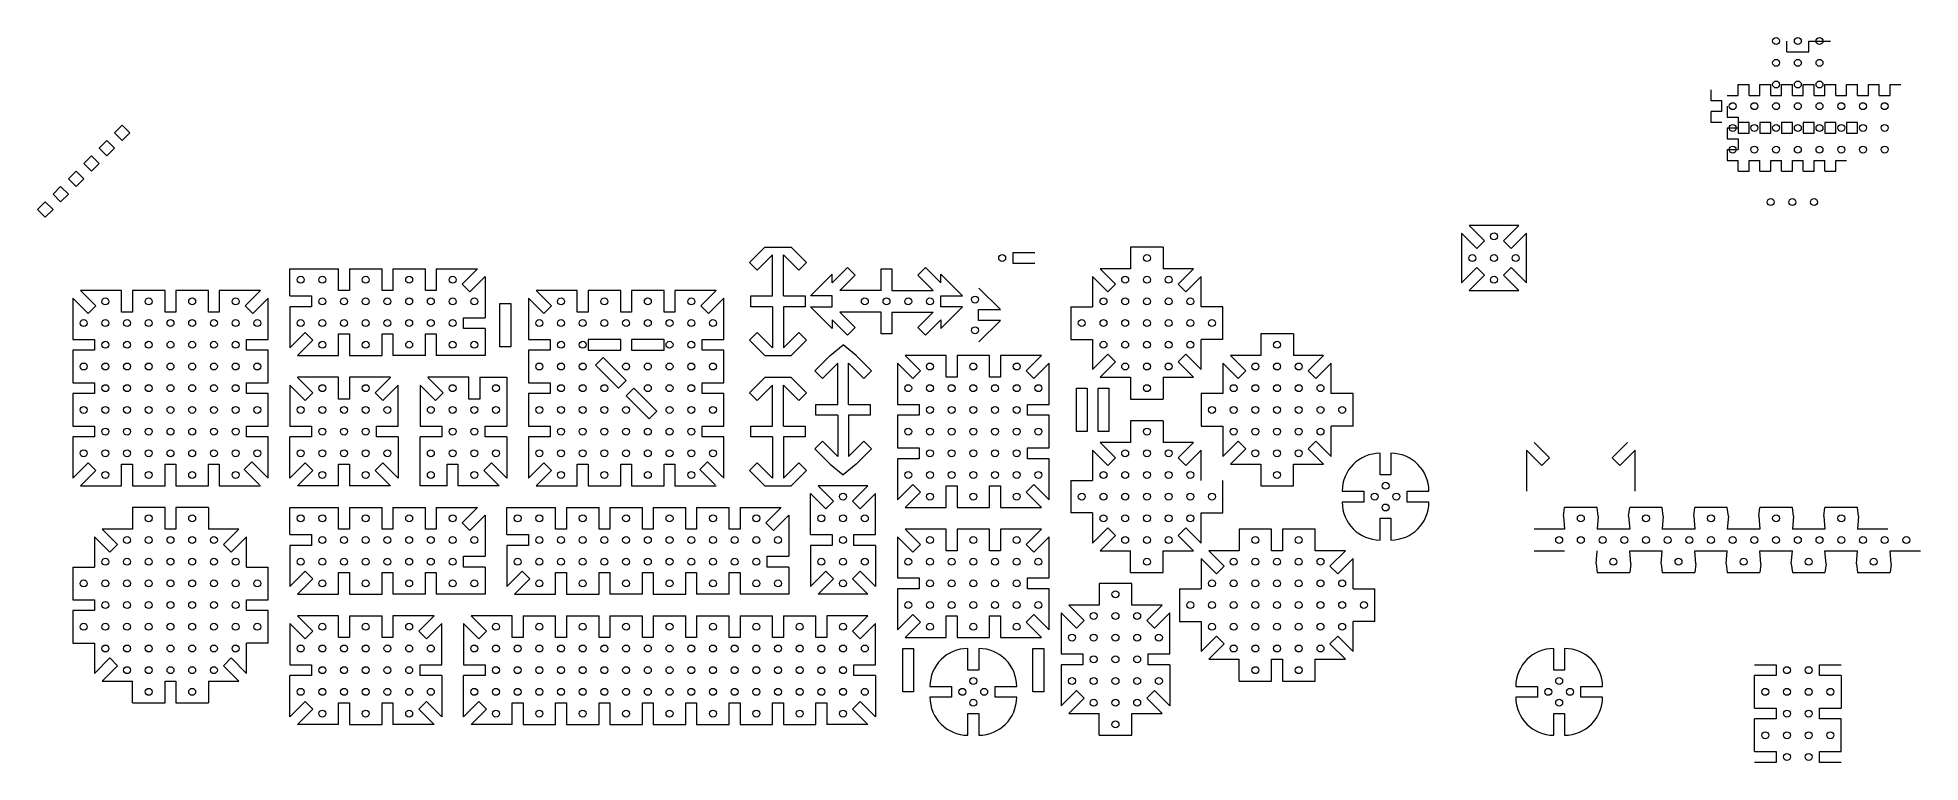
# Model space of a CAD drawing. Header units: millimetres. Extents: x -11 to 856, y -123 to 212.
import ezdxf

# ---------------------------------------------------------------- set-up
doc = ezdxf.new("R2010")
doc.units = ezdxf.units.MM
doc.layers.add('frezer', color=1, linetype='Continuous', lineweight=0, true_color=0xff0000)

# ---------------------------------------------------------------- blocks, each defined once
blk = doc.blocks.new('Connector_canyonl')
at = {"layer": 'frezer'}
for p, q in [((-6, -2.5), (-6, 2.5)), ((-6, 2.5), (4, 2.5)), ((4, -2.5), (-6, -2.5))]:
    blk.add_line(p, q, dxfattribs=at)

msp = doc.modelspace()

# ---------------------------------------------------------------- linework, layer by layer
at = {"layer": 'frezer'}
for p, q in [((795, 205), (795, 210)), ((805, 210), (815, 210)), ((805, 205), (805, 210)), ((795, 205), (805, 205)), ((760, 182.5), (760, 187.5)), ((765, 182.5), (760, 182.5)), ((765, 177.5), (765, 182.5)), ((767.5, 185), (772.5, 185)), ((772.5, 190), (777.5, 190)), ((772.5, 185), (772.5, 190)), ((777.5, 185), (777.5, 190)), ((777.5, 185), (782.5, 185)), ((782.5, 190), (787.5, 190)), ((782.5, 185), (782.5, 190)), ((787.5, 185), (787.5, 190)), ((787.5, 185), (792.5, 185)), ((792.5, 190), (797.5, 190)), ((792.5, 185), (792.5, 190)), ((797.5, 185), (797.5, 190)), ((797.5, 185), (802.5, 185)), ((802.5, 190), (807.5, 190)), ((802.5, 185), (802.5, 190)), ((807.5, 185), (807.5, 190)), ((807.5, 185), (812.5, 185)), ((812.5, 190), (817.5, 190)), ((812.5, 185), (812.5, 190)), ((817.5, 185), (817.5, 190)), ((817.5, 185), (822.5, 185)), ((822.5, 190), (827.5, 190)), ((822.5, 185), (822.5, 190)), ((827.5, 185), (827.5, 190)), ((827.5, 185), (832.5, 185)), ((832.5, 190), (837.5, 190)), ((832.5, 185), (832.5, 190)), ((837.5, 185), (837.5, 190)), ((837.5, 185), (842.5, 185)), ((842.5, 190), (847.5, 190)), ((842.5, 185), (842.5, 190)), ((765, 177.5), (760, 177.5)), ((760, 172.5), (760, 177.5)), ((767.5, 180), (767.5, 175)), ((767.5, 175), (772.5, 175)), ((772.5, 175), (772.5, 170)), ((27.68, 171.21), (24.14, 167.68)), ((24.14, 167.68), (27.68, 164.14)), ((31.21, 167.68), (27.68, 171.21)), ((27.68, 164.14), (31.21, 167.68)), ((765, 172.5), (760, 172.5)), ((767.5, 170), (772.5, 170)), ((767.5, 170), (767.5, 165)), ((767.5, 165), (772.5, 165)), ((777.5, 172.5), (772.5, 172.5)), ((772.5, 172.5), (772.5, 167.5)), ((772.5, 167.5), (777.5, 167.5)), ((772.5, 165), (772.5, 160)), ((777.5, 167.5), (777.5, 172.5)), ((787.5, 172.5), (782.5, 172.5)), ((782.5, 172.5), (782.5, 167.5)), ((782.5, 167.5), (787.5, 167.5)), ((787.5, 167.5), (787.5, 172.5)), ((797.5, 172.5), (792.5, 172.5)), ((792.5, 172.5), (792.5, 167.5)), ((792.5, 167.5), (797.5, 167.5)), ((797.5, 167.5), (797.5, 172.5)), ((807.5, 172.5), (802.5, 172.5)), ((802.5, 172.5), (802.5, 167.5)), ((802.5, 167.5), (807.5, 167.5)), ((807.5, 167.5), (807.5, 172.5)), ((817.5, 172.5), (812.5, 172.5)), ((812.5, 172.5), (812.5, 167.5)), ((812.5, 167.5), (817.5, 167.5)), ((817.5, 167.5), (817.5, 172.5)), ((827.5, 172.5), (822.5, 172.5)), ((822.5, 172.5), (822.5, 167.5)), ((822.5, 167.5), (827.5, 167.5)), ((827.5, 167.5), (827.5, 172.5)), ((13.54, 157.07), (10, 153.54)), ((17.07, 153.54), (13.54, 157.07)), ((20.61, 164.14), (17.07, 160.61)), ((17.07, 160.61), (20.61, 157.07)), ((24.14, 160.61), (20.61, 164.14)), ((20.61, 157.07), (24.14, 160.61)), ((767.5, 160), (772.5, 160)), ((767.5, 160), (767.5, 155)), ((6.46, 150), (2.93, 146.46)), ((10, 146.46), (6.46, 150)), ((10, 153.54), (13.54, 150)), ((13.54, 150), (17.07, 153.54)), ((767.5, 155), (772.5, 155)), ((772.5, 150), (772.5, 155)), ((772.5, 150), (777.5, 150)), ((777.5, 155), (782.5, 155)), ((777.5, 150), (777.5, 155)), ((782.5, 150), (782.5, 155)), ((782.5, 150), (787.5, 150)), ((787.5, 155), (792.5, 155)), ((787.5, 150), (787.5, 155)), ((792.5, 150), (792.5, 155)), ((792.5, 150), (797.5, 150)), ((797.5, 155), (802.5, 155)), ((797.5, 150), (797.5, 155)), ((802.5, 150), (802.5, 155)), ((802.5, 150), (807.5, 150)), ((807.5, 155), (812.5, 155)), ((807.5, 150), (807.5, 155)), ((812.5, 150), (812.5, 155)), ((812.5, 150), (817.5, 150)), ((817.5, 155), (822.5, 155)), ((817.5, 150), (817.5, 155)), ((-0.61, 142.93), (-4.14, 139.39)), ((-4.14, 139.39), (-0.61, 135.86)), ((2.93, 139.39), (-0.61, 142.93)), ((-0.61, 135.86), (2.93, 139.39)), ((2.93, 146.46), (6.46, 142.93)), ((6.46, 142.93), (10, 146.46)), ((-7.68, 135.86), (-11.21, 132.32)), ((-11.21, 132.32), (-7.68, 128.79)), ((-4.14, 132.32), (-7.68, 135.86)), ((-7.68, 128.79), (-4.14, 132.32)), ((671.46, 125), (648.54, 125)), ((323.96, 115), (336.04, 115)), ((507.5, 115), (492.5, 115)), ((492.5, 115), (492.5, 105)), ((507.5, 115), (507.5, 105)), ((645, 121.46), (645, 98.54)), ((675, 98.54), (675, 121.46)), ((105, 92.5), (105, 105)), ((105, 105), (127.5, 105)), ((132.5, 105), (147.5, 105)), ((152.5, 105), (167.5, 105)), ((172.5, 105), (191.46, 105)), ((327.5, 92.5), (327.5, 111.46)), ((332.5, 92.5), (332.5, 111.46)), ((492.5, 105), (478.54, 105)), ((521.46, 105), (507.5, 105)), ((195, 101.46), (195, 82.5)), ((195, 97.5), (195, 82.5)), ((345, 92.5), (355, 102.5)), ((355, 98.54), (355, 102.5)), ((415, 92.5), (405, 102.5)), ((405, 98.54), (405, 102.5)), ((432.46, 86.25), (422.59, 96.12)), ((475, 101.46), (475, 87.5)), ((525, 87.5), (525, 101.46)), ((5, 91.46), (5, 72.5)), ((27.5, 95), (8.54, 95)), ((47.5, 95), (32.5, 95)), ((67.5, 95), (52.5, 95)), ((91.46, 95), (72.5, 95)), ((95, 72.5), (95, 91.46)), ((105, 87.5), (105, 68.54)), ((215, 91.46), (215, 72.5)), ((237.5, 95), (218.54, 95)), ((257.5, 95), (242.5, 95)), ((277.5, 95), (262.5, 95)), ((301.46, 95), (282.5, 95)), ((305, 72.5), (305, 91.46)), ((327.5, 87.5), (327.5, 68.54)), ((332.5, 87.5), (332.5, 68.54)), ((345, 87.5), (355, 77.5)), ((377.5, 95), (358.54, 95)), ((382.5, 95), (401.46, 95)), ((415, 87.5), (405, 77.5)), ((465, 87.5), (465, 87.5)), ((465, 87.5), (465, 72.5)), ((465, 87.5), (475, 87.5)), ((535, 87.5), (525, 87.5)), ((535, 72.5), (535, 87.5)), ((648.54, 95), (671.46, 95)), ((355, 81.46), (355, 77.5)), ((377.5, 85), (358.54, 85)), ((382.5, 85), (401.46, 85)), ((405, 81.46), (405, 77.5)), ((422.59, 71.38), (432.46, 81.25)), ((195, 77.5), (195, 65)), ((257.5, 72.5), (242.5, 72.5)), ((242.5, 72.5), (242.5, 67.5)), ((257.5, 67.5), (257.5, 72.5)), ((277.5, 72.5), (262.5, 72.5)), ((262.5, 72.5), (262.5, 67.5)), ((277.5, 67.5), (277.5, 72.5)), ((353.96, 65), (360, 70)), ((366.04, 65), (360, 70)), ((465, 72.5), (475, 72.5)), ((475, 72.5), (475, 58.54)), ((525, 58.54), (525, 72.5)), ((535, 72.5), (525, 72.5)), ((535, 72.5), (535, 72.5)), ((567.5, 75), (552.5, 75)), ((552.5, 75), (552.5, 65)), ((567.5, 75), (567.5, 65)), ((5, 67.5), (5, 67.5)), ((5, 67.5), (5, 52.5)), ((95, 52.5), (95, 67.5)), ((108.54, 65), (127.5, 65)), ((132.5, 65), (147.5, 65)), ((167.5, 65), (152.5, 65)), ((195, 65), (172.5, 65)), ((215, 67.5), (215, 67.5)), ((215, 67.5), (215, 52.5)), ((242.5, 67.5), (257.5, 67.5)), ((249.39, 64.14), (245.86, 60.61)), ((260, 53.54), (249.39, 64.14)), ((262.5, 67.5), (277.5, 67.5)), ((305, 52.5), (305, 67.5)), ((323.96, 65), (336.04, 65)), ((357.5, 42.5), (357.5, 61.46)), ((362.5, 42.5), (362.5, 61.46)), ((385, 61.46), (385, 42.5)), ((407.5, 65), (388.54, 65)), ((427.5, 65), (412.5, 65)), ((451.46, 65), (432.5, 65)), ((455, 42.5), (455, 61.46)), ((535, 61.46), (535, 47.5)), ((552.5, 65), (538.54, 65)), ((581.46, 65), (567.5, 65)), ((585, 47.5), (585, 61.46)), ((127.5, 55), (108.54, 55)), ((151.46, 55), (132.5, 55)), ((187.5, 55), (168.54, 55)), ((192.5, 55), (205, 55)), ((205, 55), (205, 32.5)), ((245.86, 60.61), (256.46, 50)), ((256.46, 50), (260, 53.54)), ((323.96, 55), (336.04, 55)), ((478.54, 55), (492.5, 55)), ((492.5, 55), (492.5, 45)), ((507.5, 55), (521.46, 55)), ((507.5, 55), (507.5, 45)), ((5, 47.5), (5, 32.5)), ((95, 32.5), (95, 47.5)), ((105, 51.46), (105, 32.5)), ((155, 32.5), (155, 51.46)), ((165, 51.46), (165, 32.5)), ((215, 47.5), (215, 32.5)), ((263.54, 50), (260, 46.46)), ((260, 46.46), (270.61, 35.86)), ((274.14, 39.39), (263.54, 50)), ((305, 32.5), (305, 47.5)), ((327.5, 32.5), (327.5, 51.46)), ((332.5, 32.5), (332.5, 51.46)), ((492.5, 45), (492.5, 45)), ((492.5, 45), (507.5, 45)), ((525, 47.5), (525, 47.5)), ((525, 47.5), (525, 32.5)), ((535, 47.5), (525, 47.5)), ((595, 47.5), (585, 47.5)), ((595, 32.5), (595, 47.5)), ((270.61, 35.86), (274.14, 39.39)), ((357.5, 37.5), (357.5, 18.54)), ((362.5, 37.5), (362.5, 18.54)), ((385, 37.5), (385, 37.5)), ((385, 37.5), (385, 22.5)), ((455, 22.5), (455, 37.5)), ((507.5, 35), (492.5, 35)), ((492.5, 35), (492.5, 25)), ((507.5, 35), (507.5, 25)), ((5, 27.5), (5, 8.54)), ((95, 8.54), (95, 27.5)), ((105, 8.54), (105, 27.5)), ((155, 27.5), (155, 8.54)), ((165, 5), (165, 27.5)), ((205, 27.5), (205, 8.54)), ((215, 27.5), (215, 8.54)), ((305, 8.54), (305, 27.5)), ((327.5, 27.5), (327.5, 8.54)), ((332.5, 27.5), (332.5, 8.54)), ((525, 32.5), (535, 32.5)), ((535, 32.5), (535, 18.54)), ((585, 18.54), (585, 32.5)), ((595, 32.5), (585, 32.5)), ((595, 32.5), (595, 32.5)), ((385, 17.5), (385, -1.46)), ((455, 22.5), (455, 22.5)), ((455, -1.46), (455, 17.5)), ((475, 21.46), (475, 7.5)), ((492.5, 25), (478.54, 25)), ((521.46, 25), (507.5, 25)), ((525, 7.5), (525, 21.46)), ((675, 21.46), (675, 2.5)), ((725, 2.5), (725, 21.46)), ((353.96, 15), (360, 10)), ((366.04, 15), (360, 10)), ((538.54, 15), (552.5, 15)), ((552.5, 15), (552.5, 5)), ((567.5, 15), (581.46, 15)), ((567.5, 5), (567.5, 15)), ((8.54, 5), (27.5, 5)), ((32.5, 5), (47.5, 5)), ((52.5, 5), (67.5, 5)), ((72.5, 5), (91.46, 5)), ((127.5, 5), (108.54, 5)), ((151.46, 5), (132.5, 5)), ((177.5, 5), (165, 5)), ((197.5, 5), (182.5, 5)), ((201.46, 5), (182.5, 5)), ((218.54, 5), (237.5, 5)), ((242.5, 5), (257.5, 5)), ((262.5, 5), (277.5, 5)), ((282.5, 5), (301.46, 5)), ((323.96, 5), (336.04, 5)), ((345, -17.5), (345, 1.46)), ((371.46, 5), (348.54, 5)), ((375, -17.5), (375, 1.46)), ((465, 7.5), (465, 7.5)), ((465, 7.5), (465, -7.5)), ((465, 7.5), (475, 7.5)), ((535, -7.5), (535, 7.5)), ((552.5, 5), (552.5, 5)), ((552.5, 5), (567.5, 5)), ((47.5, -5), (32.5, -5)), ((32.5, -5), (32.5, -15)), ((67.5, -5), (52.5, -5)), ((67.5, -5), (67.5, -15)), ((105, -17.5), (105, -5)), ((105, -5), (127.5, -5)), ((132.5, -5), (147.5, -5)), ((152.5, -5), (167.5, -5)), ((172.5, -5), (191.46, -5)), ((195, -8.54), (195, -27.5)), ((205, -17.5), (205, -5)), ((205, -5), (227.5, -5)), ((232.5, -5), (247.5, -5)), ((252.5, -5), (267.5, -5)), ((272.5, -5), (287.5, -5)), ((292.5, -5), (307.5, -5)), ((312.5, -5), (331.46, -5)), ((335, -8.54), (335, -27.5)), ((388.54, -5), (407.5, -5)), ((412.5, -5), (412.5, -5)), ((412.5, -5), (427.5, -5)), ((432.5, -5), (451.46, -5)), ((475, -7.5), (465, -7.5)), ((475, -7.5), (475, -21.46)), ((525, -21.46), (525, -7.5)), ((525, -7.5), (535, -7.5)), ((535, -7.5), (535, -7.5)), ((692, -9), (692.5, -5)), ((707.5, -5), (692.5, -5)), ((708, -9), (707.5, -5)), ((722, -9), (722.5, -5)), ((737.5, -5), (722.5, -5)), ((738, -9), (737.5, -5)), ((752, -9), (752.5, -5)), ((767.5, -5), (752.5, -5)), ((768, -9), (767.5, -5)), ((782, -9), (782.5, -5)), ((797.5, -5), (782.5, -5)), ((798, -9), (797.5, -5)), ((812, -9), (812.5, -5)), ((827.5, -5), (812.5, -5)), ((828, -9), (827.5, -5)), ((32.5, -15), (18.54, -15)), ((81.46, -15), (67.5, -15)), ((195, -12.5), (195, -27.5)), ((335, -12.5), (335, -27.5)), ((407.5, -15), (388.54, -15)), ((427.5, -15), (412.5, -15)), ((451.46, -15), (432.5, -15)), ((557.5, -15), (542.5, -15)), ((542.5, -15), (542.5, -25)), ((577.5, -15), (562.5, -15)), ((577.5, -25), (577.5, -15)), ((692.5, -15), (678.54, -15)), ((692, -9), (692.5, -15)), ((708, -9), (707.5, -15)), ((721.46, -15), (707.5, -15)), ((722.5, -15), (708.54, -15)), ((722, -9), (722.5, -15)), ((738, -9), (737.5, -15)), ((751.46, -15), (737.5, -15)), ((752.5, -15), (738.54, -15)), ((752, -9), (752.5, -15)), ((768, -9), (767.5, -15)), ((781.46, -15), (767.5, -15)), ((782.5, -15), (768.54, -15)), ((782, -9), (782.5, -15)), ((798, -9), (797.5, -15)), ((811.46, -15), (797.5, -15)), ((812.5, -15), (798.54, -15)), ((812, -9), (812.5, -15)), ((828, -9), (827.5, -15)), ((841.46, -15), (827.5, -15)), ((15, -18.54), (15, -32.5)), ((85, -32.5), (85, -18.54)), ((105, -22.5), (105, -41.46)), ((205, -22.5), (205, -41.46)), ((345, -22.5), (345, -41.46)), ((375, -22.5), (375, -41.46)), ((385, -18.54), (385, -37.5)), ((455, -37.5), (455, -18.54)), ((478.54, -25), (492.5, -25)), ((492.5, -35), (492.5, -25)), ((507.5, -25), (521.46, -25)), ((507.5, -35), (507.5, -25)), ((542.5, -25), (528.54, -25)), ((591.46, -25), (577.5, -25)), ((678.54, -25), (692.5, -25)), ((707, -31), (707.5, -25)), ((722.5, -25), (736.46, -25)), ((723, -31), (722.5, -25)), ((723.54, -25), (737.5, -25)), ((737, -31), (737.5, -25)), ((752.5, -25), (766.46, -25)), ((753, -31), (752.5, -25)), ((753.54, -25), (767.5, -25)), ((767, -31), (767.5, -25)), ((782.5, -25), (796.46, -25)), ((783, -31), (782.5, -25)), ((783.54, -25), (797.5, -25)), ((797, -31), (797.5, -25)), ((812.5, -25), (826.46, -25)), ((813, -31), (812.5, -25)), ((813.54, -25), (827.5, -25)), ((827, -31), (827.5, -25)), ((842.5, -25), (856.46, -25)), ((843, -31), (842.5, -25)), ((5, -32.5), (5, -32.5)), ((5, -32.5), (5, -47.5)), ((5, -32.5), (15, -32.5)), ((85, -32.5), (95, -32.5)), ((95, -47.5), (95, -32.5)), ((195, -32.5), (195, -45)), ((335, -32.5), (335, -45)), ((525, -28.54), (525, -42.5)), ((595, -42.5), (595, -28.54)), ((707, -31), (707.5, -35)), ((723, -31), (722.5, -35)), ((737, -31), (737.5, -35)), ((753, -31), (752.5, -35)), ((767, -31), (767.5, -35)), ((783, -31), (782.5, -35)), ((797, -31), (797.5, -35)), ((813, -31), (812.5, -35)), ((827, -31), (827.5, -35)), ((843, -31), (842.5, -35)), ((385, -42.5), (385, -42.5)), ((385, -42.5), (385, -61.46)), ((455, -61.46), (455, -42.5)), ((493.02, -40), (478.02, -40)), ((478.02, -40), (478.02, -50)), ((492.5, -35), (492.5, -35)), ((492.5, -35), (507.5, -35)), ((493.02, -50), (493.02, -40)), ((515, -42.5), (515, -42.5)), ((515, -42.5), (515, -57.5)), ((515, -42.5), (525, -42.5)), ((595, -42.5), (605, -42.5)), ((605, -57.5), (605, -42.5)), ((707.5, -35), (707.5, -35)), ((707.5, -35), (722.5, -35)), ((737.5, -35), (737.5, -35)), ((737.5, -35), (752.5, -35)), ((767.5, -35), (767.5, -35)), ((767.5, -35), (782.5, -35)), ((797.5, -35), (797.5, -35)), ((797.5, -35), (812.5, -35)), ((827.5, -35), (827.5, -35)), ((827.5, -35), (842.5, -35)), ((108.54, -45), (127.5, -45)), ((132.5, -45), (147.5, -45)), ((167.5, -45), (152.5, -45)), ((195, -45), (172.5, -45)), ((208.54, -45), (227.5, -45)), ((232.5, -45), (247.5, -45)), ((267.5, -45), (252.5, -45)), ((272.5, -45), (287.5, -45)), ((307.5, -45), (292.5, -45)), ((335, -45), (312.5, -45)), ((371.46, -45), (348.54, -45)), ((478.02, -50), (464.05, -50)), ((506.98, -50), (493.02, -50)), ((5, -52.5), (5, -67.5)), ((95, -67.5), (95, -52.5)), ((105, -58.54), (105, -77.5)), ((127.5, -55), (108.54, -55)), ((132.5, -55), (147.5, -55)), ((171.46, -55), (152.5, -55)), ((175, -77.5), (175, -58.54)), ((185, -58.54), (185, -77.5)), ((207.5, -55), (188.54, -55)), ((212.5, -55), (227.5, -55)), ((232.5, -55), (247.5, -55)), ((252.5, -55), (267.5, -55)), ((272.5, -55), (287.5, -55)), ((292.5, -55), (307.5, -55)), ((312.5, -55), (327.5, -55)), ((332.5, -55), (347.5, -55)), ((371.46, -55), (352.5, -55)), ((375, -77.5), (375, -58.54)), ((455, -57.5), (455, -57.5)), ((460.52, -53.54), (460.52, -72.5)), ((510.52, -72.5), (510.52, -53.54)), ((515, -57.5), (525, -57.5)), ((525, -57.5), (525, -71.46)), ((595, -71.46), (595, -57.5)), ((605, -57.5), (595, -57.5)), ((5, -67.5), (15, -67.5)), ((15, -67.5), (15, -81.46)), ((85, -81.46), (85, -67.5)), ((95, -67.5), (85, -67.5)), ((388.54, -65), (407.5, -65)), ((412.5, -65), (427.5, -65)), ((432.5, -65), (451.46, -65)), ((460.52, -77.5), (460.52, -77.5)), ((460.52, -77.5), (460.52, -96.46)), ((510.52, -77.5), (510.52, -96.46)), ((528.54, -75), (542.5, -75)), ((542.5, -85), (542.5, -75)), ((577.5, -75), (591.46, -75)), ((577.5, -85), (577.5, -75)), ((18.54, -85), (32.5, -85)), ((32.5, -95), (32.5, -85)), ((67.5, -85), (81.46, -85)), ((67.5, -85), (67.5, -95)), ((105, -101.46), (105, -82.5)), ((175, -82.5), (175, -101.46)), ((185, -101.46), (185, -82.5)), ((375, -82.5), (375, -101.46)), ((412.5, -85), (412.5, -85)), ((542.5, -85), (557.5, -85)), ((542.5, -85), (557.5, -85)), ((562.5, -85), (577.5, -85)), ((562.5, -85), (577.5, -85)), ((567.5, -85), (572.5, -85)), ((780, -97.5), (780, -82.5)), ((820, -82.5), (820, -97.5)), ((32.5, -95), (47.5, -95)), ((32.5, -95), (47.5, -95)), ((52.5, -95), (67.5, -95)), ((52.5, -95), (67.5, -95)), ((464.05, -100), (478.02, -100)), ((478.02, -110), (478.02, -100)), ((493.02, -100), (506.98, -100)), ((493.02, -110), (493.02, -100)), ((780, -117.5), (780, -102.5)), ((820, -117.5), (820, -102.5)), ((127.5, -105), (108.54, -105)), ((132.5, -105), (147.5, -105)), ((171.46, -105), (152.5, -105)), ((207.5, -105), (188.54, -105)), ((212.5, -105), (227.5, -105)), ((232.5, -105), (247.5, -105)), ((252.5, -105), (267.5, -105)), ((272.5, -105), (287.5, -105)), ((292.5, -105), (307.5, -105)), ((312.5, -105), (327.5, -105)), ((332.5, -105), (347.5, -105)), ((371.46, -105), (352.5, -105)), ((478.02, -110), (478.02, -110)), ((478.02, -110), (493.02, -110))]:
    msp.add_line(p, q, dxfattribs=at)
for centre in [(790, 210), (800, 210), (810, 210), (790, 200), (800, 200), (810, 200), (790, 190), (800, 190), (810, 190), (770, 180), (780, 180), (790, 180), (800, 180), (810, 180), (820, 180), (830, 180), (840, 180), (770, 170), (780, 170), (790, 170), (800, 170), (810, 170), (820, 170), (830, 170), (840, 170), (770, 160), (780, 160), (790, 160), (800, 160), (810, 160), (820, 160), (830, 160), (840, 160), (787.5, 135.8), (797.5, 135.8), (807.5, 135.8), (660, 120), (433.3, 110), (500, 110), (650, 110), (660, 110), (670, 110), (110, 100), (120, 100), (140, 100), (140, 100), (160, 100), (160, 100), (180, 100), (490, 100), (500, 100), (510, 100), (660, 100), (20, 90), (40, 90), (60, 90), (80, 90), (120, 90), (130, 90), (140, 90), (140, 90), (150, 90), (150, 90), (160, 90), (160, 90), (170, 90), (170, 90), (180, 90), (190, 90), (230, 90), (250, 90), (270, 90), (290, 90), (370, 90), (380, 90), (390, 90), (400, 90), (420.82, 90.82), (480, 90), (490, 90), (500, 90), (510, 90), (520, 90), (10, 80), (20, 80), (30, 80), (40, 80), (50, 80), (60, 80), (70, 80), (80, 80), (90, 80), (110, 80), (120, 80), (130, 80), (130, 80), (130, 80), (140, 80), (140, 80), (150, 80), (150, 80), (150, 80), (160, 80), (160, 80), (170, 80), (170, 80), (180, 80), (220, 80), (230, 80), (240, 80), (250, 80), (260, 80), (270, 80), (280, 80), (290, 80), (300, 80), (420.82, 76.68), (470, 80), (480, 80), (490, 80), (500, 80), (510, 80), (520, 80), (530, 80), (20, 70), (30, 70), (40, 70), (50, 70), (60, 70), (70, 70), (80, 70), (120, 70), (140, 70), (140, 70), (160, 70), (160, 70), (180, 70), (190, 70), (230, 70), (240, 70), (280, 70), (290, 70), (480, 70), (490, 70), (500, 70), (510, 70), (520, 70), (560, 70), (10, 60), (20, 60), (30, 60), (40, 60), (50, 60), (60, 60), (70, 60), (80, 60), (90, 60), (220, 60), (230, 60), (240, 60), (260, 60), (270, 60), (280, 60), (290, 60), (300, 60), (400, 60), (420, 60), (440, 60), (490, 60), (500, 60), (510, 60), (550, 60), (560, 60), (570, 60), (20, 50), (30, 50), (40, 50), (50, 50), (60, 50), (70, 50), (80, 50), (120, 50), (140, 50), (180, 50), (200, 50), (230, 50), (240, 50), (250, 50), (270, 50), (280, 50), (290, 50), (390, 50), (400, 50), (410, 50), (420, 50), (430, 50), (440, 50), (450, 50), (500, 50), (540, 50), (550, 50), (560, 50), (570, 50), (580, 50), (10, 40), (20, 40), (30, 40), (40, 40), (50, 40), (60, 40), (70, 40), (80, 40), (90, 40), (110, 40), (120, 40), (130, 40), (140, 40), (150, 40), (170, 40), (180, 40), (190, 40), (200, 40), (220, 40), (230, 40), (240, 40), (250, 40), (260, 40), (280, 40), (290, 40), (300, 40), (400, 40), (410, 40), (420, 40), (430, 40), (440, 40), (530, 40), (540, 40), (550, 40), (560, 40), (570, 40), (580, 40), (590, 40), (20, 30), (30, 30), (40, 30), (50, 30), (60, 30), (70, 30), (80, 30), (120, 30), (120, 30), (130, 30), (140, 30), (180, 30), (180, 30), (190, 30), (230, 30), (240, 30), (250, 30), (260, 30), (270, 30), (280, 30), (290, 30), (390, 30), (400, 30), (410, 30), (420, 30), (430, 30), (440, 30), (450, 30), (500, 30), (540, 30), (550, 30), (560, 30), (570, 30), (580, 30), (10, 20), (20, 20), (30, 20), (40, 20), (50, 20), (60, 20), (70, 20), (80, 20), (90, 20), (110, 20), (120, 20), (130, 20), (140, 20), (150, 20), (170, 20), (180, 20), (190, 20), (200, 20), (220, 20), (230, 20), (240, 20), (250, 20), (260, 20), (270, 20), (280, 20), (290, 20), (300, 20), (400, 20), (410, 20), (420, 20), (430, 20), (440, 20), (490, 20), (500, 20), (510, 20), (550, 20), (560, 20), (570, 20), (20, 10), (40, 10), (60, 10), (80, 10), (120, 10), (140, 10), (170, 10), (190, 10), (230, 10), (250, 10), (270, 10), (290, 10), (390, 10), (400, 10), (410, 10), (420, 10), (430, 10), (440, 10), (450, 10), (480, 10), (490, 10), (500, 10), (510, 10), (520, 10), (560, 10), (360, 0), (400, 0), (420, 0), (440, 0), (470, 0), (480, 0), (490, 0), (500, 0), (510, 0), (520, 0), (530, 0), (605, 0), (610, 5), (615, 0), (40, -10), (60, -10), (110, -10), (120, -10), (140, -10), (140, -10), (160, -10), (160, -10), (180, -10), (210, -10), (220, -10), (240, -10), (260, -10), (280, -10), (300, -10), (320, -10), (350, -10), (360, -10), (370, -10), (480, -10), (490, -10), (500, -10), (510, -10), (520, -10), (610, -5), (610, -5), (700, -10), (730, -10), (760, -10), (790, -10), (820, -10), (30, -20), (40, -20), (50, -20), (60, -20), (70, -20), (120, -20), (130, -20), (140, -20), (140, -20), (150, -20), (160, -20), (160, -20), (170, -20), (180, -20), (190, -20), (220, -20), (230, -20), (240, -20), (250, -20), (260, -20), (270, -20), (280, -20), (290, -20), (300, -20), (310, -20), (320, -20), (330, -20), (360, -20), (400, -20), (420, -20), (440, -20), (490, -20), (500, -20), (510, -20), (550, -20), (570, -20), (690, -20), (700, -20), (710, -20), (720, -20), (720, -20), (730, -20), (730, -20), (740, -20), (750, -20), (750, -20), (760, -20), (760, -20), (770, -20), (780, -20), (780, -20), (790, -20), (790, -20), (800, -20), (810, -20), (810, -20), (820, -20), (820, -20), (830, -20), (840, -20), (850, -20), (20, -30), (30, -30), (40, -30), (50, -30), (60, -30), (70, -30), (80, -30), (110, -30), (120, -30), (130, -30), (130, -30), (130, -30), (140, -30), (140, -30), (150, -30), (150, -30), (160, -30), (160, -30), (170, -30), (180, -30), (210, -30), (220, -30), (230, -30), (240, -30), (250, -30), (260, -30), (270, -30), (280, -30), (290, -30), (300, -30), (310, -30), (320, -30), (350, -30), (360, -30), (370, -30), (390, -30), (400, -30), (410, -30), (420, -30), (430, -30), (440, -30), (450, -30), (500, -30), (540, -30), (550, -30), (560, -30), (570, -30), (580, -30), (715, -30), (745, -30), (775, -30), (805, -30), (835, -30), (10, -40), (20, -40), (30, -40), (40, -40), (50, -40), (60, -40), (70, -40), (80, -40), (90, -40), (120, -40), (140, -40), (140, -40), (160, -40), (160, -40), (180, -40), (190, -40), (220, -40), (240, -40), (260, -40), (280, -40), (300, -40), (320, -40), (330, -40), (360, -40), (400, -40), (410, -40), (420, -40), (430, -40), (440, -40), (530, -40), (540, -40), (550, -40), (560, -40), (570, -40), (580, -40), (590, -40), (20, -50), (30, -50), (40, -50), (50, -50), (60, -50), (70, -50), (80, -50), (390, -50), (400, -50), (410, -50), (420, -50), (430, -50), (440, -50), (450, -50), (485.52, -45), (520, -50), (530, -50), (540, -50), (550, -50), (560, -50), (570, -50), (580, -50), (590, -50), (600, -50), (10, -60), (20, -60), (30, -60), (40, -60), (50, -60), (60, -60), (70, -60), (80, -60), (90, -60), (120, -60), (140, -60), (160, -60), (200, -60), (220, -60), (240, -60), (260, -60), (280, -60), (300, -60), (320, -60), (340, -60), (360, -60), (400, -60), (420, -60), (440, -60), (475.52, -55), (485.52, -55), (495.52, -55), (530, -60), (540, -60), (550, -60), (560, -60), (570, -60), (580, -60), (590, -60), (20, -70), (30, -70), (40, -70), (50, -70), (60, -70), (70, -70), (80, -70), (110, -70), (120, -70), (130, -70), (140, -70), (150, -70), (160, -70), (170, -70), (190, -70), (200, -70), (210, -70), (220, -70), (230, -70), (240, -70), (250, -70), (260, -70), (270, -70), (280, -70), (290, -70), (300, -70), (310, -70), (320, -70), (330, -70), (340, -70), (350, -70), (360, -70), (370, -70), (465.52, -65), (475.52, -65), (485.52, -65), (495.52, -65), (505.52, -65), (540, -70), (550, -70), (560, -70), (570, -70), (580, -70), (475.52, -75), (485.52, -75), (495.52, -75), (30, -80), (40, -80), (50, -80), (60, -80), (70, -80), (120, -80), (120, -80), (130, -80), (140, -80), (150, -80), (160, -80), (200, -80), (200, -80), (210, -80), (220, -80), (230, -80), (240, -80), (250, -80), (260, -80), (270, -80), (280, -80), (290, -80), (300, -80), (310, -80), (320, -80), (330, -80), (340, -80), (350, -80), (360, -80), (420, -85), (465.52, -85), (475.52, -85), (485.52, -85), (495.52, -85), (505.52, -85), (550, -80), (570, -80), (690, -85), (795, -80), (805, -80), (40, -90), (60, -90), (110, -90), (120, -90), (130, -90), (140, -90), (150, -90), (160, -90), (170, -90), (190, -90), (200, -90), (210, -90), (220, -90), (230, -90), (240, -90), (250, -90), (260, -90), (270, -90), (280, -90), (290, -90), (300, -90), (310, -90), (320, -90), (330, -90), (340, -90), (350, -90), (360, -90), (370, -90), (415, -90), (420, -95), (420, -95), (425, -90), (475.52, -95), (485.52, -95), (495.52, -95), (685, -90), (690, -95), (690, -95), (695, -90), (785, -90), (785, -90), (795, -90), (795, -90), (805, -90), (805, -90), (815, -90), (815, -90), (120, -100), (140, -100), (160, -100), (200, -100), (220, -100), (240, -100), (260, -100), (280, -100), (300, -100), (320, -100), (340, -100), (360, -100), (485.52, -105), (795, -100), (805, -100), (805, -100), (785, -110), (785, -110), (795, -110), (795, -110), (805, -110), (805, -110), (815, -110), (815, -110), (795, -120), (805, -120), (805, -120), (805, -120)]:
    msp.add_circle(centre, 1.6, dxfattribs=at)
for centre, start, end in [((607.5, 2.5), 90, 180), ((612.5, 2.5), 0, 90), ((607.5, -2.5), 180, 270), ((612.5, -2.5), 270, 0), ((417.5, -87.5), 90, 180), ((422.5, -87.5), 0, 90), ((687.5, -87.5), 90, 180), ((692.5, -87.5), 0, 90), ((417.5, -92.5), 180, 270), ((422.5, -92.5), 270, 0), ((687.5, -92.5), 180, 270), ((692.5, -92.5), 270, 0)]:
    msp.add_arc(centre, 17.5, start, end, dxfattribs=at)

# ---------------------------------------------------------------- block references
for p, rotation in [((649.6, 120.4), 135), ((670.4, 120.4), 45), ((322.9, 110.4), 45), ((337.1, 110.4), 134.9999999999999), ((130, 101), 90), ((150, 101), 90), ((170, 101), 90), ((190.4, 100.4), 45), ((359.6, 99.6), 225), ((380, 99), 270), ((400.4, 99.6), 315), ((479.6, 100.4), 135), ((520.4, 100.4), 45), ((649.6, 99.6), 225), ((670.4, 99.6), 315), ((9.6, 90.4), 135), ((30, 91), 90), ((50, 91), 90), ((70, 91), 90), ((90.4, 90.4), 45), ((109, 90), 180), ((204.33, 83.09), 270), ((219.6, 90.4), 135), ((240, 91), 90), ((260, 91), 90), ((280, 91), 90), ((300.4, 90.4), 45), ((336.5, 90), 180), ((191, 80), 360), ((204.33, 75.09), 90), ((359.6, 80.4), 135), ((380, 81), 90), ((400.4, 80.4), 45), ((9, 70), 180), ((109.6, 69.6), 225), ((130, 69), 270), ((150, 69), 270), ((170, 69), 270), ((219, 70), 180), ((322.9, 69.6), 315), ((337.1, 69.6), 225), ((352.9, 60.4), 45), ((367.1, 60.4), 134.9999999999999), ((389.6, 60.4), 135), ((410, 61), 90), ((430, 61), 90), ((450.4, 60.4), 45), ((479.6, 59.6), 225), ((520.4, 59.6), 315), ((539.6, 60.4), 135), ((580.4, 60.4), 45), ((9, 50), 180), ((109.6, 50.4), 135), ((130, 51), 90), ((150.4, 50.4), 45), ((169.6, 50.4), 135), ((190, 51), 90), ((219, 50), 180), ((322.9, 50.4), 45), ((337.1, 50.4), 134.9999999999999), ((470, 44), 270), ((480, 44), 270), ((366.5, 40), 180), ((389, 40), 180), ((451, 40), 360), ((470, 36), 90), ((480, 36), 90), ((9, 30), 180), ((109, 30), 180), ((169, 30), 180), ((219, 30), 180), ((336.5, 30), 180), ((352.9, 19.6), 315), ((367.1, 19.6), 225), ((389, 20), 180), ((451, 20), 360), ((479.6, 20.4), 135), ((520.4, 20.4), 45), ((539.6, 19.6), 225), ((580.4, 19.6), 315), ((610, 16), 90), ((679.6, 20.4), 135), ((720.4, 20.4), 45), ((9.6, 9.6), 225), ((30, 9), 270), ((50, 9), 270), ((70, 9), 270), ((90, 10), 315), ((109.6, 9.6), 225), ((130, 9), 270), ((150.4, 9.6), 315), ((180, 9), 270), ((200.4, 9.6), 315), ((219.6, 9.6), 225), ((240, 9), 270), ((260, 9), 270), ((280, 9), 270), ((300, 10), 315), ((322.9, 9.6), 315), ((337.1, 9.6), 225), ((349.6, 0.4), 134.9999999999999), ((370.4, 0.4), 45), ((389.6, -0.4), 225), ((410, -1), 270), ((430, -1), 270), ((450.4, -0.4), 315), ((594, 0), 180), ((626, 0), 360), ((50, -9), 90), ((130, -9), 90), ((150, -9), 90), ((170, -9), 90), ((190.4, -9.6), 45), ((230, -9), 90), ((250, -9), 90), ((270, -9), 90), ((290, -9), 90), ((310, -9), 90), ((330.4, -9.6), 45), ((19.6, -19.6), 135), ((80.4, -19.6), 45), ((389.6, -19.6), 135), ((410, -19), 90), ((430, -19), 90), ((450.4, -19.6), 45), ((479.6, -20.4), 225), ((520.4, -20.4), 315), ((560, -19), 90), ((610, -16), 270), ((109, -20), 180), ((209, -20), 180), ((349, -20), 180), ((529.6, -29.6), 135), ((590.4, -29.6), 45), ((109.6, -40.4), 225), ((191, -30), 360), ((209.6, -40.4), 225), ((331, -30), 360), ((349.6, -40.4), 225), ((370.4, -40.4), 315), ((130, -41), 270), ((150, -41), 270), ((170, -41), 270), ((230, -41), 270), ((250, -41), 270), ((270, -41), 270), ((290, -41), 270), ((310, -41), 270), ((389, -40), 180), ((451, -40), 360), ((9, -50), 180), ((465.11, -54.6), 135), ((505.92, -54.6), 45), ((109.6, -59.6), 135), ((130, -59), 90), ((150, -59), 90), ((170.4, -59.6), 45), ((189.6, -59.6), 135), ((210, -59), 90), ((230, -59), 90), ((250, -59), 90), ((270, -59), 90), ((290, -59), 90), ((310, -59), 90), ((330, -59), 90), ((350, -59), 90), ((370.4, -59.6), 45), ((389.6, -60.4), 225), ((410, -61), 270), ((430, -61), 270), ((450.4, -60.4), 315), ((529.6, -70.4), 225), ((590.4, -70.4), 315), ((19.6, -80.4), 225), ((80.4, -80.4), 315), ((109, -80), 180), ((189, -80), 180), ((390, -76), 270), ((420, -74), 90), ((450, -76), 270), ((464.52, -75), 180), ((560, -81), 270), ((560, -81), 270), ((690, -74), 90), ((784, -80), 180), ((816, -80), 360), ((50, -91), 270), ((50, -91), 270), ((390, -84), 90), ((450, -84), 90), ((109.6, -100.4), 225), ((130, -101), 270), ((150, -101), 270), ((170.4, -100.4), 315), ((189.6, -100.4), 225), ((210, -101), 270), ((230, -101), 270), ((250, -101), 270), ((270, -101), 270), ((290, -101), 270), ((310, -101), 270), ((330, -101), 270), ((350, -101), 270), ((370.4, -100.4), 315), ((404, -90), 180), ((436, -90), 360), ((465.11, -95.4), 225), ((505.92, -95.4), 315), ((674, -90), 180), ((706, -90), 360), ((420, -106), 270), ((690, -106), 270), ((784, -100), 180), ((816, -100), 360), ((784, -120), 180), ((816, -120), 360)]:
    msp.add_blockref('Connector_canyonl', p, dxfattribs=dict(at, rotation=rotation))
for p in [(444.3, 110), (323.5, 90), (411, 90), (428.46, 83.75), (91, 70), (301, 70), (91, 50), (301, 50), (353.5, 40), (91, 30), (151, 30), (201, 30), (301, 30), (323.5, 30), (371, -20), (91, -50), (171, -80), (371, -80), (506.52, -75)]:
    msp.add_blockref('Connector_canyonl', p, dxfattribs=at)
at = {"layer": 'frezer', "yscale": -1, "rotation": 180}
msp.add_blockref('Connector_canyonl', (349, 90), dxfattribs=at)

doc.saveas('drawing.dxf')
